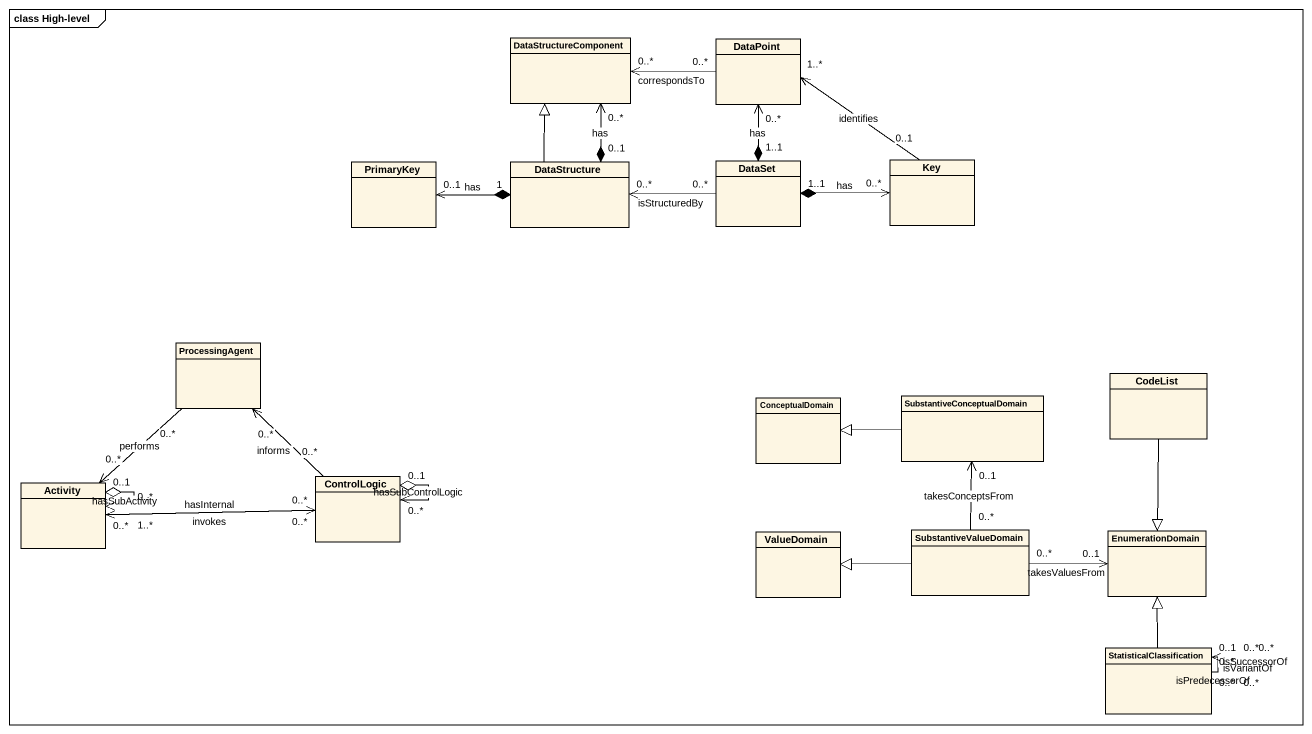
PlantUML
@startuml
mainframe class High-level
hide circle
hide empty members
class DataStructureComponent
class DataPoint
class PrimaryKey
class DataStructure
class DataSet
class Key
class ProcessingAgent
class ConceptualDomain
class SubstantiveConceptualDomain
class CodeList
class Activity
class ControlLogic
class ValueDomain
class SubstantiveValueDomain
class EnumerationDomain
class StatisticalClassification
DataStructureComponent "0..*" <--* "0..1" DataStructure : has
DataPoint "0..*" -left-> "0..*" DataStructureComponent : correspondsTo
DataPoint "0..*" <--* "1..1" DataSet : has
PrimaryKey "0..1" <-right-* "1" DataStructure : has
DataStructure -up-|> DataStructureComponent
DataSet "0..*" -left-> "0..*" DataStructure : isStructuredBy
Key "0..1" -up-> "1..*" DataPoint : identifies
Key "0..*" <-left-* "1..1" DataSet : has
ProcessingAgent "0..*" --> "0..*" Activity : performs
SubstantiveConceptualDomain -left-|> ConceptualDomain
CodeList --|> EnumerationDomain
Activity "0..*" <--o "0..1" Activity : hasSubActivity
Activity "0..*" -right-> "0..*" ControlLogic : hasInternal
ControlLogic "0..*" -up-> "0..*" ProcessingAgent : informs
ControlLogic "0..*" -left-> "1..*" Activity : invokes
ControlLogic "0..*" <--o "0..1" ControlLogic : hasSubControlLogic
SubstantiveValueDomain "0..*" -up-> "0..1" SubstantiveConceptualDomain : takesConceptsFrom
SubstantiveValueDomain -left-|> ValueDomain
SubstantiveValueDomain "0..*" -right-> "0..1" EnumerationDomain : takesValuesFrom
StatisticalClassification -up-|> EnumerationDomain
StatisticalClassification "0..*" --> "0..1" StatisticalClassification : isVariantOf
StatisticalClassification "0..*" --> "0..*" StatisticalClassification : isSuccessorOf
StatisticalClassification "0..*" --> "0..*" StatisticalClassification : isPredecessorOf
@enduml
